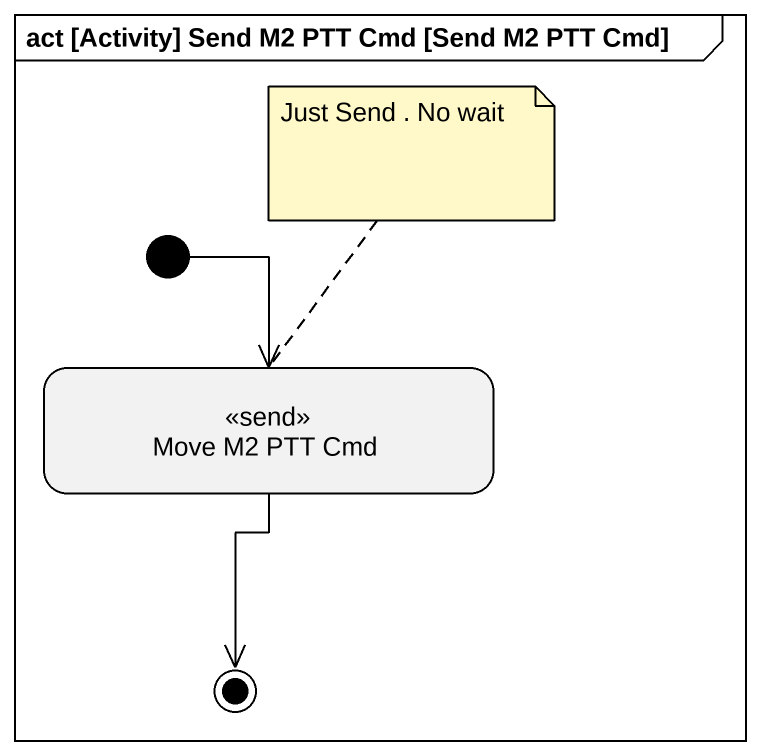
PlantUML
@startuml
mainframe act [Activity] Send M2 PTT Cmd [Send M2 PTT Cmd]
hide empty description
state "Move M2 PTT Cmd" as Move_M2_PTT_Cmd <<send>>
[*] --> Move_M2_PTT_Cmd
Move_M2_PTT_Cmd --> [*]
note top of Move_M2_PTT_Cmd : Just Send . No wait
@enduml
